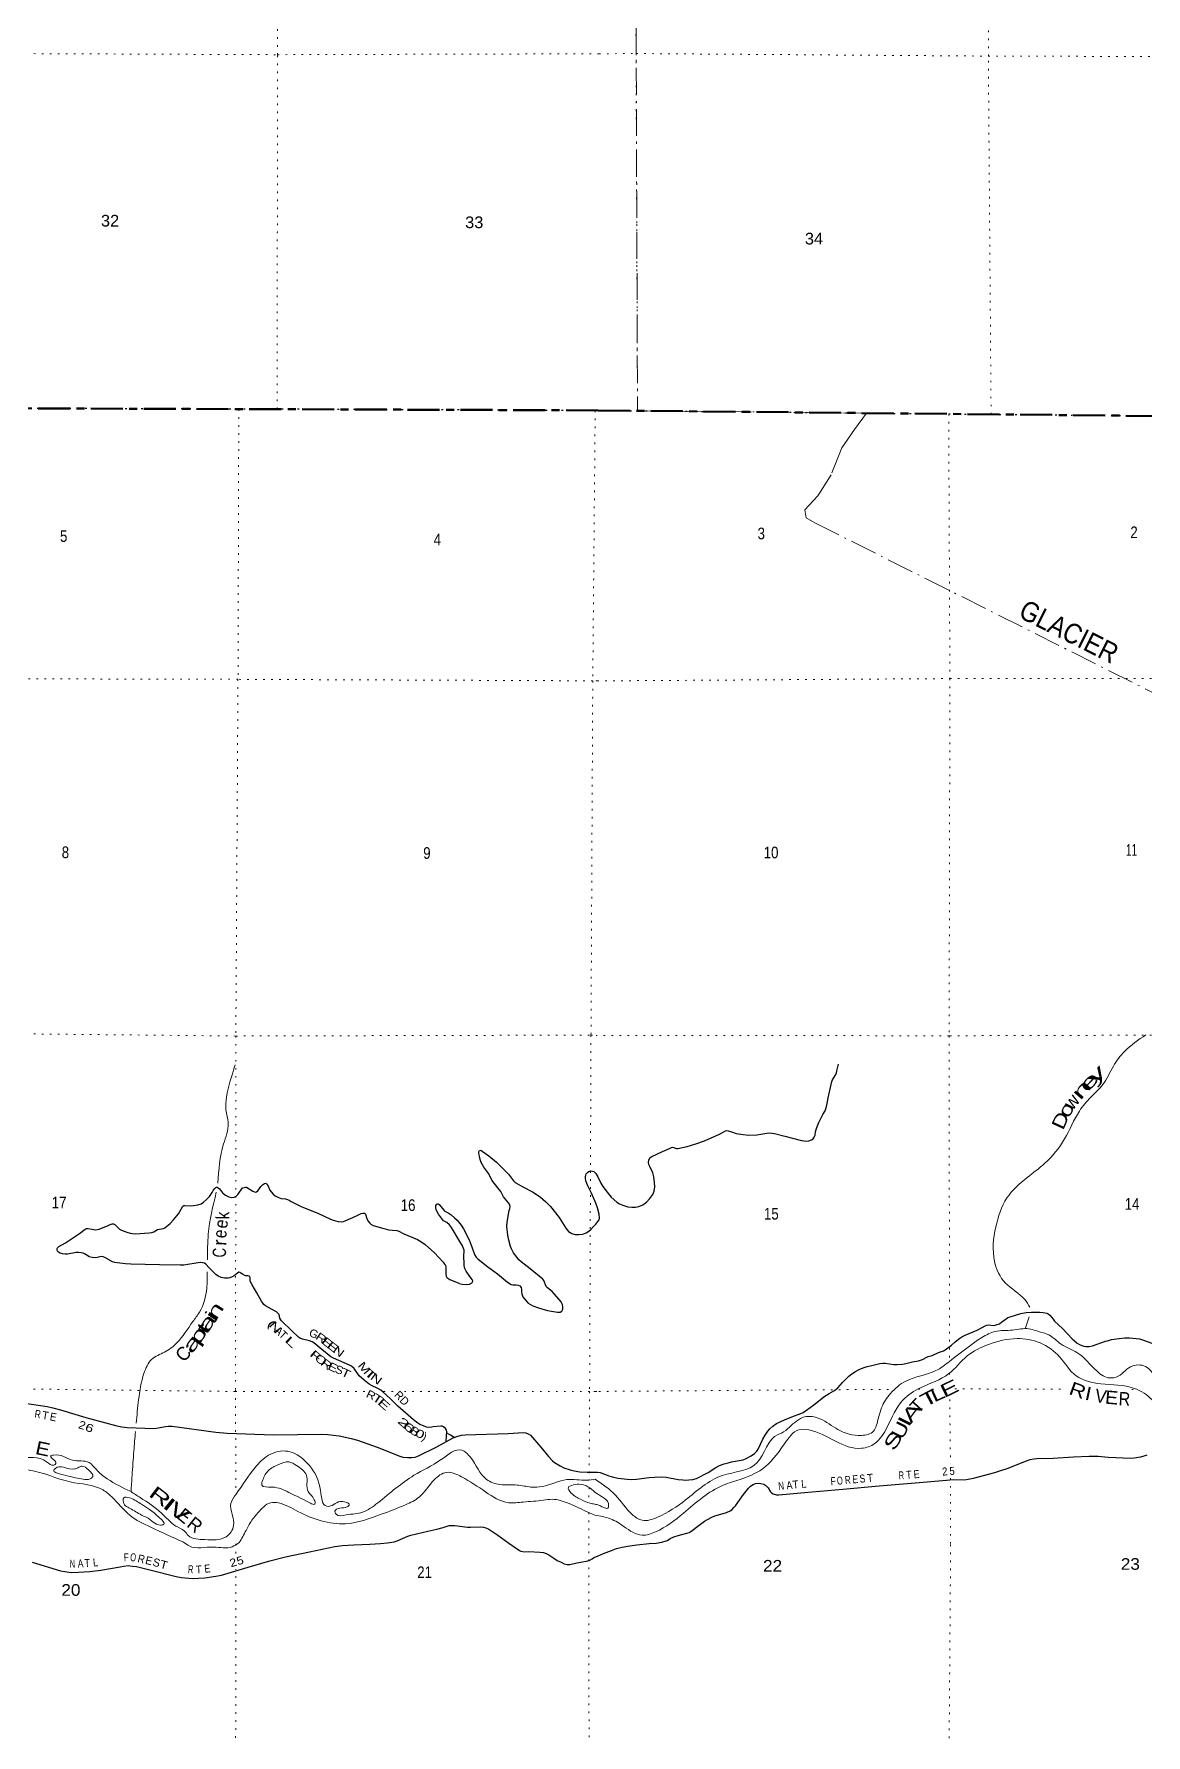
# Model space of a CAD drawing. Header units: feet. Extents: x -1048576 to 137166, y -268550 to 2097152.
# Drawn here: x -69815 to -53132, y 272684 to 298198 of the extents above; entities that cross this region are included whole.
import ezdxf
from ezdxf.enums import TextEntityAlignment as Align

# ---------------------------------------------------------------- set-up
doc = ezdxf.new("R2010")
doc.units = ezdxf.units.FT
doc.header["$LTSCALE"] = 80
for name, pattern in [('DOT_DASHED', [7.7, 5, -1.2, 0.3, -1.2]), ('DOTTED', [1.5, 0.3, -1.2]), ('LONG_DASH_SHORT_DASH', [9.9, 6, -1.2, 1.5, -1.2])]:
    doc.linetypes.add(name, pattern=pattern)
for name, color, linetype, lineweight in [('11', 7, 'LONG_DASH_SHORT_DASH', 60), ('29', 7, 'Continuous', 25), ('39', 7, 'Continuous', 13), ('44', 7, 'DOT_DASHED', 13), ('6', 7, 'DOTTED', 25), ('7', 7, 'DOTTED', 13)]:
    doc.layers.add(name, color=color, linetype=linetype, lineweight=lineweight)
doc.layers.add('30', color=7, linetype='Continuous')
doc.layers.add('41', color=7, linetype='Continuous')

msp = doc.modelspace()

# ---------------------------------------------------------------- linework, layer by layer
at = {"layer": '11'}
for q in [(-92029.66, 292662.08), (-30676.97, 292242.92)]:
    msp.add_line((-61353.21, 292552.84), q, dxfattribs=at)
at = {"layer": '29'}
for points in [[(-61384.7, 281107.86), (-61355.55, 281053.38), (-61310.6, 280961.52), (-61281.29, 280910.71), (-61216.79, 280826.68), (-61154.25, 280752.41), (-61069.44, 280674.76), (-61029.18, 280648.83), (-60979.36, 280628.47), (-60908.01, 280607.79), (-60848.5, 280599.53), (-60790.75, 280601.93), (-60743.16, 280609.51), (-60681.31, 280635.15), (-60626.65, 280673.8), (-60577.73, 280730.92), (-60532.78, 280789.54), (-60512.15, 280841.17), (-60499.56, 280906.8), (-60503.52, 280972.32), (-60515.19, 281055.33), (-60531.02, 281116.33), (-60575.69, 281210.18), (-60589.47, 281240.98), (-60594.67, 281273.2), (-60591.94, 281309.51), (-60571.05, 281343.43), (-60548.43, 281360.2), (-60385.26, 281434.59), (-60281.23, 281480.96), (-60242.47, 281498.35), (-60218.15, 281497), (-60194.69, 281485.27), (-60174.11, 281478.77), (-60153.65, 281479.41), (-60015.74, 281511.91), (-59887.87, 281549.76), (-59757.27, 281597.55), (-59653.35, 281639.66), (-59541.08, 281692.13), (-59477.72, 281727.21), (-59438.92, 281746.62), (-59418.83, 281751.06), (-59400.47, 281747.85), (-59336.23, 281724.32), (-59280.07, 281708.06), (-59175.13, 281690.72), (-59090.51, 281682.66), (-58970.99, 281686.56), (-58820.87, 281711.78), (-58773.91, 281715.88), (-58707.8, 281703.41), (-58552.85, 281665.9), (-58299.36, 281600.12), (-58228.74, 281592.61), (-58191.52, 281596.67), (-58149.52, 281611.2), (-58127.03, 281625.98), (-58110.36, 281648.79), (-58095.76, 281682.66), (-58089.9, 281729.56), (-58082.08, 281764.74), (-58072.31, 281796.01), (-58039.31, 281869.58), (-57978.28, 281991.57), (-57947.24, 282046.16), (-57931.87, 282089.63), (-57915.97, 282153.64), (-57898.54, 282242.49), (-57867.24, 282395.4), (-57843.26, 282483.81), (-57833.88, 282513.23), (-57794.91, 282577.78), (-57777.21, 282610.95), (-57769.35, 282643.93), (-57747.16, 282744.49)], [(-62007.35, 279296.85), (-62042.38, 279336.46), (-62112.09, 279389.84), (-62131.72, 279412.9), (-62164.77, 279498.83), (-62180.13, 279518.85), (-62370.82, 279676), (-62506.29, 279778.58), (-62540.8, 279811.28), (-62568.05, 279847.61), (-62618.91, 279916.64), (-62649.8, 279976.59), (-62667.02, 280012.89), (-62693.39, 280103.74), (-62706.2, 280179.26), (-62720.64, 280310.83), (-62718.53, 280377.44), (-62687, 280548.52), (-62675.23, 280579.69), (-62671.64, 280612.86), (-62680.68, 280646.9), (-62694.8, 280667.83), (-62771.8, 280756.15), (-62810.67, 280833.65), (-62853.92, 280893.05), (-62946.55, 281007.92), (-62989.14, 281101.64), (-63065.79, 281202.77), (-63104.93, 281271.5), (-63122.11, 281315.4), (-63133.4, 281364.95), (-63142.67, 281407.54), (-63142.09, 281429.85), (-63131.77, 281449.75), (-63113.02, 281455.28), (-63093.57, 281442.96), (-62992.05, 281370.33), (-62878.86, 281275.26), (-62771.88, 281172.23), (-62694.69, 281094.01), (-62621.92, 280995.67), (-62597.11, 280972.07), (-62472.39, 280901.92), (-62338.52, 280832.72), (-62281.03, 280797.68), (-62214.98, 280751.59)], [(-67143.19, 280822.57), (-67125.87, 280848.57), (-67103.63, 280879.2), (-67089.54, 280893.98), (-67076.82, 280901.25), (-67064.88, 280900.68), (-67033.03, 280877.85), (-66985.99, 280817.68), (-66963.94, 280797.76), (-66940.58, 280779.54), (-66893.34, 280755.92), (-66846.11, 280745.02), (-66809.78, 280750.47), (-66782.53, 280766.82), (-66758.92, 280790.44), (-66743.74, 280811.74), (-66698.12, 280875.5), (-66686.25, 280888.53), (-66661.39, 280897.02), (-66642.66, 280899.43), (-66625.04, 280898.35), (-66533.31, 280842.06), (-66506.41, 280830.4), (-66488.25, 280824.95), (-66475.05, 280828.83), (-66457.36, 280844.93), (-66431.93, 280881.26), (-66410.13, 280908.51), (-66388.33, 280935.76), (-66373.88, 280948.09), (-66355.64, 280957.56), (-66337.35, 280959.51), (-66321.12, 280948.48), (-66310.22, 280932.13), (-66303.87, 280916.46), (-66276.79, 280855.35), (-66259.36, 280832.22), (-66228.48, 280795.89), (-66195.68, 280770.99), (-66157.63, 280748.65), (-66107.63, 280732.95), (-66039.56, 280725.04), (-66013.1, 280717.01), (-65988.7, 280705.05), (-65959.26, 280683.67), (-65795.34, 280603.79), (-65554.96, 280512.35), (-65365.05, 280419.85), (-65329.27, 280405.31), (-65252.97, 280385.33), (-65206.44, 280378.45), (-65171.22, 280383.51), (-65031.61, 280445.81), (-64946.12, 280484.57), (-64907.82, 280503.4), (-64880.57, 280512.49), (-64858.77, 280508.85), (-64840.61, 280496.14), (-64820.02, 280431.67), (-64806.09, 280398.04), (-64779.02, 280360.2), (-64760.68, 280343.55), (-64725.18, 280326.85), (-64564.49, 280279.97), (-64492.36, 280261.82), (-64435.96, 280256.7), (-64371.5, 280251.43), (-64341.04, 280241.81), (-64265.52, 280200.94), (-64061.3, 280118.27), (-64009.43, 280086.98), (-63948.66, 280041.99), (-63806.87, 279917.49), (-63678.48, 279773.66), (-63654.37, 279747.7), (-63643.03, 279728.55), (-63636.2, 279698.65), (-63637.09, 279617.35), (-63638.02, 279593.29), (-63632.05, 279564.73), (-63619.85, 279544.24), (-63576.5, 279515.2), (-63440.35, 279460.09)], [(-61385.93, 280661.97), (-61453.16, 280809.76), (-61507.16, 280919.39), (-61518.99, 280954.43), (-61534.41, 280997.5), (-61541.64, 281035.65), (-61541.68, 281057.45), (-61536.75, 281079.99), (-61530.78, 281099.23), (-61510.79, 281122.85), (-61491.26, 281137.7), (-61463.56, 281144.65), (-61438.13, 281139.2), (-61416.66, 281134.25), (-61399.98, 281122.85), (-61384.7, 281107.86)], [(-69311.8, 279895.28), (-69345.73, 279894.86), (-69389.33, 279898.5), (-69420.49, 279909.48), (-69449.27, 279925.75), (-69462.27, 279940.57), (-69469.26, 279960.26), (-69469.26, 279980.24), (-69461.26, 279993.06), (-69442.01, 280009.31), (-69340.86, 280063.48), (-69134.35, 280204.96), (-69047.81, 280272.71), (-69025.93, 280281.67), (-69000.58, 280281.8), (-68945.44, 280270.03), (-68889.77, 280261.81), (-68866.86, 280264.49), (-68837.09, 280270.9), (-68704.21, 280328.04), (-68671.78, 280341.74), (-68642.71, 280350.83), (-68621.05, 280350.69), (-68600.93, 280339.93), (-68531.76, 280272.24), (-68502.83, 280256.36), (-68424.72, 280225.48), (-68373.86, 280209.13), (-68339.36, 280203.93), (-68293.93, 280201.87), (-68086.84, 280214.58), (-68048.48, 280220.6), (-68017.81, 280230.93), (-67960.9, 280263.37), (-67874.3, 280279.98), (-67853.45, 280289.59), (-67823.43, 280314.49), (-67772.57, 280356.27), (-67719.94, 280412.27), (-67649.04, 280501.6), (-67626.81, 280533.7), (-67580.84, 280615.64), (-67569.11, 280625.13), (-67554.39, 280627.25), (-67469.79, 280619.58), (-67423.79, 280623.31), (-67356.57, 280634.21), (-67307.73, 280652.84), (-67271.19, 280674.17), (-67225.78, 280714.14), (-67184.58, 280761.58), (-67143.19, 280822.57)], [(-62214.98, 280751.59), (-62135.7, 280683.23), (-62068.35, 280611.44), (-61936.39, 280443.3), (-61836.5, 280285.88), (-61794.18, 280234.54), (-61746.95, 280203.66), (-61697.09, 280190.3), (-61636.14, 280189.13), (-61579.95, 280196.15), (-61532.59, 280214.56), (-61492.63, 280239.99), (-61461.57, 280266.6), (-61422.35, 280312.31), (-61386.79, 280347.88)], [(-61386.79, 280347.88), (-61356.21, 280383.62), (-61338.32, 280412.63), (-61332.95, 280435.67), (-61336.36, 280494.71), (-61359.81, 280588.51), (-61385.93, 280661.97)], [(-63438.37, 279458.03), (-63389.15, 279446.15), (-63319.64, 279441.63), (-63280.15, 279447.96), (-63252.69, 279460.55), (-63236.55, 279475.21), (-63231.86, 279494.49), (-63240.19, 279515.18), (-63278.99, 279562.04), (-63331.93, 279641.82), (-63351, 279680.49), (-63360.08, 279725.9), (-63361.96, 279759.54), (-63364.13, 279856.53), (-63363.71, 279956.61), (-63371.82, 279981.9), (-63387.33, 280020.19), (-63428.37, 280083.97), (-63551.45, 280294.36), (-63579.88, 280334.46), (-63620.62, 280370.41), (-63670.71, 280398.04), (-63688.38, 280414.12), (-63747.38, 280494.02), (-63783.34, 280561.53), (-63788.79, 280594.23), (-63785.24, 280624.01), (-63777.89, 280641.46), (-63766.58, 280649.91), (-63750.64, 280648.72), (-63734.29, 280639.64), (-63716.78, 280616.64), (-63663.52, 280553.01), (-63650.73, 280541.55), (-63601.69, 280515.47), (-63556.27, 280487.05), (-63508.25, 280443), (-63467.26, 280405.3), (-63407.51, 280329.99), (-63370.98, 280274.51), (-63284.58, 280111.53), (-63240.51, 279989.5), (-63208.09, 279891.93), (-63183.87, 279853.06), (-63154.9, 279824.26), (-63025.77, 279718.79), (-62860.53, 279602.53), (-62709.6, 279476.44), (-62655.8, 279441.08), (-62633.45, 279435.25), (-62579.19, 279437.6), (-62553.52, 279431.62), (-62526.27, 279418.9), (-62506.29, 279397.1), (-62499.02, 279366.22), (-62500.48, 279333.09), (-62497.2, 279302.64), (-62480.85, 279255.41), (-62438.46, 279200.62), (-62400.92, 279162.76), (-62329.03, 279119.76), (-62248.33, 279090.1), (-62112.39, 279053.01), (-61959.6, 279023.84), (-61919.18, 279027.11), (-61896.69, 279042.84), (-61881.98, 279072.85), (-61879.56, 279102.82), (-61885.01, 279142.78), (-61906.11, 279182.38), (-62007.35, 279296.85)], [(-63633.21, 277086.48), (-63625.65, 277165.11), (-63621.68, 277237.19), (-63627.94, 277256.04), (-63643.47, 277280.79), (-63670.72, 277308.04), (-63690.71, 277317.12), (-63713.51, 277318.27), (-63824.75, 277304.23), (-63848.75, 277298.95), (-63894.16, 277297.14), (-63925.68, 277302.12), (-63974.09, 277318.94), (-64028.59, 277342.55), (-64057.66, 277360.72), (-64119.36, 277408.82), (-64357.53, 277615.35), (-64472.38, 277728.63), (-64575.39, 277827.59), (-64611.21, 277854.48), (-64658.95, 277880.27), (-64751.59, 277923.87), (-64785.03, 277944.65), (-64862.41, 278003.8), (-64935.92, 278072.75), (-65013.18, 278180), (-65051.33, 278214.52), (-65084.18, 278233.13), (-65322, 278336.23), (-65362.26, 278357.6), (-65497.4, 278465.21), (-65614.48, 278565.12), (-65640.46, 278581.04), (-65681.69, 278596), (-65787.05, 278619.62), (-65817.07, 278630.87), (-65845.18, 278652.32), (-65946, 278746.44), (-66101.32, 278893.92), (-66114.39, 278909.21), (-66126.75, 278933.89), (-66135.84, 278990.2), (-66144.88, 279002.71), (-66177.62, 279028.35), (-66208.61, 279046.34), (-66342.36, 279121.6), (-66366.54, 279140.98), (-66401.05, 279190.03), (-66473.82, 279315.99), (-66544.18, 279434.48), (-66564.54, 279469.78), (-66571.3, 279493.57), (-66569.99, 279538.81), (-66578.09, 279560.35), (-66586.34, 279567.88), (-66606.09, 279573.01), (-66637.21, 279569.69), (-66654.5, 279573.93), (-66688.4, 279594.77), (-66709.87, 279613.29), (-66724.4, 279622.37), (-66740.3, 279624.04), (-66762.55, 279613.29), (-66814, 279568.89), (-66840.66, 279555.16), (-66878.81, 279540.63), (-66903.41, 279536.26), (-66958.74, 279535.18), (-67007.79, 279544.26), (-67053.2, 279564.24), (-67089.54, 279589.68), (-67184.99, 279689.08), (-67236.68, 279747.72), (-67258.26, 279761.17), (-67289.36, 279767.7), (-67322.69, 279768.46), (-67569.11, 279733.18), (-67620.05, 279729.7), (-67932.65, 279737.68), (-68364.3, 279745.92), (-68444.7, 279751.35), (-68568.23, 279764.07), (-68604.56, 279769.52), (-68638.07, 279779.42), (-68751.76, 279848.24), (-68777.14, 279856.72), (-68806.03, 279859.38), (-68866.15, 279844), (-68893.11, 279842.86), (-68942.45, 279847.63), (-68986.05, 279856.72), (-69009.63, 279869.32), (-69057.42, 279902.55), (-69078.69, 279909.4), (-69109.57, 279916.66), (-69147.72, 279920.3), (-69182.21, 279919.07), (-69311.8, 279895.28)], [(-61397.02, 276626.62), (-61359.47, 276627.57), (-61320.39, 276621.7), (-61192.37, 276571.88), (-61123, 276553.26), (-61049.5, 276536.64), (-60916.38, 276519.78), (-60847.44, 276516.1), (-60776.84, 276520.97), (-60584.27, 276545.32), (-60507.39, 276553.26), (-60403.81, 276555.21), (-60329.4, 276550.22), (-60150.07, 276518.28), (-60081.35, 276512.19), (-60044.22, 276508.28), (-59991.42, 276510.16), (-59930.82, 276517.98), (-59876.82, 276532.91), (-59701.17, 276622.26), (-59586.52, 276694.67), (-59532.08, 276725.17), (-59462.08, 276750.72), (-59401.12, 276768.17), (-59352.3, 276780.81), (-59203.7, 276803.35), (-59175.79, 276811.55), (-59129.43, 276828.76), (-59053.29, 276871.68), (-59006.29, 276905), (-58971.02, 276942.74), (-58951.56, 276971.45), (-58878.6, 277118.64), (-58844.05, 277182.55), (-58804.96, 277243.15), (-58774.37, 277278.14), (-58732.63, 277317.41), (-58673.79, 277354.89), (-58555.41, 277411.06), (-58447.26, 277456.19), (-58310.43, 277507.01), (-58276.21, 277522.54), (-58224.43, 277553.93), (-58114.28, 277634.4), (-57997.09, 277733.02), (-57966.42, 277757.21), (-57884.5, 277803.46), (-57813.96, 277847.12), (-57786.22, 277866.11), (-57757.27, 277892.08), (-57683.1, 277969.06), (-57589.17, 278064.08), (-57563.57, 278083.8), (-57499.26, 278128.58), (-57436.71, 278165.72), (-57377.43, 278193.14), (-57315.52, 278212.63), (-57243.32, 278226.77), (-57123.97, 278253.68), (-57080.91, 278259.82), (-57043.83, 278259.54), (-56913.43, 278242.26), (-56865.96, 278240), (-56785.93, 278247.74), (-56733.04, 278255.63), (-56633.63, 278281), (-56543.44, 278296.68), (-56513.87, 278304.82), (-56484.8, 278316.23), (-56422.26, 278351.41), (-56399.57, 278359.06), (-56342.58, 278378.1), (-56246.72, 278420.59), (-56170.11, 278447.19), (-56142.8, 278460.9), (-56052.49, 278529.77), (-55992.8, 278583.1), (-55927.06, 278636.31), (-55896.46, 278658.29), (-55843.28, 278681.06), (-55665.93, 278754.22), (-55588.25, 278797.08), (-55546.58, 278822.48), (-55520.88, 278830.05), (-55489.9, 278834.21), (-55425.92, 278826.09), (-55396.07, 278828.34), (-55362.99, 278838.95), (-55331.57, 278851.8), (-55293.44, 278879.96), (-55229.87, 278925.13), (-55202.57, 278943.66), (-55170.58, 278958.27)], [(-55170.58, 278958.27), (-55089.26, 278980.85), (-55009.06, 279004.26), (-54928.75, 279020), (-54848.78, 279027.71), (-54726.44, 279025.98), (-54672.86, 279021.85), (-54619.59, 279009.65), (-54598.59, 278998.39), (-54577.08, 278982.76), (-54526.34, 278918.85), (-54502.81, 278890.9), (-54383.43, 278782.59), (-54238.89, 278626.09), (-54205.7, 278595.75), (-54164.65, 278562.52), (-54127.33, 278540.98), (-54094.29, 278523.43), (-54064.97, 278513.65), (-54034.95, 278508.79), (-53982.87, 278509.74), (-53933.57, 278522.88), (-53738.55, 278591.84), (-53711.72, 278597.15), (-53648.63, 278613.34), (-53535.26, 278632.89), (-53452.06, 278640.34), (-53378.89, 278640.7), (-53281.16, 278632.89), (-53231.95, 278625.75), (-53183.43, 278611.38), (-52972.92, 278533.58)], [(-70050.6, 277675.02), (-69620.07, 277611.44), (-69533.56, 277592.92), (-69416.62, 277562.39), (-69035.97, 277446.08), (-68573.71, 277320.78), (-68499.94, 277304.57), (-68419.31, 277297.16), (-68019.66, 277280.82), (-67975.7, 277284.46), (-67841.63, 277311.7), (-67801.58, 277315.48), (-67743.54, 277313.51), (-67089.02, 277225.13), (-66918.8, 277211.78), (-66224.17, 277184.39), (-65501.57, 277196.86), (-65407.4, 277189.97), (-65236.65, 277169.99), (-65165.8, 277157.27), (-65058.91, 277131.86), (-64960.52, 277104.59), (-64665.89, 277003.17), (-64325.55, 276863.38), (-64281.12, 276852.08), (-64212.09, 276846.63), (-64146.69, 276844.82), (-64095.73, 276852.93), (-64044.96, 276868.43), (-63773.97, 277006.35), (-63525.26, 277138.95), (-63458.2, 277166.35), (-63401.89, 277182.7), (-63346.75, 277188.06), (-62700.72, 277206.03), (-62474.46, 277219.89), (-62435.45, 277213.58), (-62400.93, 277202.68), (-62368.29, 277179.49), (-62210.19, 277001.04), (-62095.75, 276859.34), (-62036.72, 276793.45), (-62008.55, 276772.15), (-61921.36, 276721.28), (-61865.04, 276692.22), (-61772.91, 276661.17), (-61710.63, 276646.8), (-61627.07, 276632.27), (-61517.36, 276623.97), (-61397.02, 276626.62)], [(-63512.74, 277144.07), (-63566.84, 277180.14), (-63623.16, 277210.36)], [(-60588.3, 275553.83), (-60482.69, 275563.19), (-60393.96, 275578.12), (-60331.76, 275594.7), (-60310.2, 275602.99), (-60290.45, 275614.93), (-60268.6, 275629.72), (-60214.22, 275655.97), (-60151.67, 275675.52), (-60095.53, 275690.84), (-60022.67, 275708.75), (-59987.77, 275720.96), (-59962.07, 275736.11), (-59837.97, 275833.07), (-59756.84, 275890.53), (-59653.81, 275944.47), (-59602.42, 275968.72), (-59545.81, 275986.71), (-59425.81, 276022.65), (-59368.74, 276045.73), (-59344.41, 276060.58), (-59309.23, 276099.68), (-59290.39, 276122.92), (-59186.4, 276270.31), (-59097.19, 276385.67), (-59066.86, 276416.33), (-59025.34, 276440.77), (-58988.67, 276453.46), (-58951.53, 276459.33), (-58908.53, 276457.37), (-58863.45, 276447.57), (-58834.25, 276424.15), (-58802.98, 276388.96), (-58764.61, 276332.41), (-58748.25, 276314.69), (-58724.78, 276301.29), (-58677.88, 276287.32), (-58638.15, 276285.38), (-58257.29, 276322.06), (-57678.01, 276372.87), (-57133.12, 276422.36), (-56472.95, 276473.53), (-56127.09, 276508.2), (-56027.3, 276514.95), (-55853.46, 276512.11), (-55800.77, 276518.4), (-55720.55, 276535.56), (-55399.99, 276621.56), (-55296.66, 276653.58), (-55214.3, 276680.2), (-54926.97, 276797.48), (-54870.91, 276814.6), (-54815.55, 276826.8), (-54771.51, 276830.76), (-54522.67, 276837.8), (-54221.33, 276858.08), (-53986.26, 276867.26), (-53848, 276865.9), (-53697.43, 276851.26), (-53362.07, 276836.34), (-53308.52, 276840.49), (-53210.79, 276856.12), (-53161.92, 276869.81), (-53116.48, 276883.85)], [(-64513.65, 275564.83), (-64410.67, 275582.44), (-64368.28, 275595), (-64205.33, 275663.35), (-64159.37, 275678.57), (-63905.25, 275738.41), (-63770.62, 275769.39), (-63674.15, 275794.6), (-63618.03, 275814.8), (-63587.14, 275823.88), (-63556.5, 275826.69), (-63499.95, 275827.52), (-63310.81, 275801.8), (-63265.61, 275798.45), (-63116.65, 275803.9), (-63072.76, 275799.28), (-63036.72, 275789.37), (-62992.62, 275769.48), (-62857.13, 275680.04), (-62692.64, 275559.63)], [(-69844.62, 275275.82), (-69417.85, 275144.61), (-69354.01, 275133.85), (-69256.92, 275122.64), (-69149.61, 275124.93), (-68976.82, 275135.71), (-68811.25, 275155.79), (-68524.88, 275206.3), (-68467.05, 275216.01), (-68403.57, 275223.48), (-68336.63, 275217.15), (-68278.46, 275208.54), (-68059.43, 275156.82), (-67682.18, 275061.35), (-67604.36, 275047.95), (-67490.46, 275036.75), (-67428.84, 275033.01), (-67345.46, 275033.67), (-67253.31, 275042.35), (-67085.26, 275064.76), (-67000.53, 275082.53), (-66603.07, 275202.63), (-66277.08, 275296.46), (-66039.57, 275354.19), (-65683.18, 275431.23), (-65303.07, 275509.39), (-65184.36, 275524.12), (-65015.41, 275533.6), (-64777.3, 275544.65), (-64614.84, 275555.85), (-64513.65, 275564.83)], [(-62692.64, 275559.63), (-62611.27, 275506.24), (-62532.83, 275453.15), (-62509.98, 275442.79), (-62454.41, 275432.61), (-62388.99, 275433.32), (-62225.54, 275424.67), (-62170.58, 275419.54), (-62133.05, 275407.92), (-62090.29, 275384.06), (-62017.91, 275333.98), (-61967.05, 275301.9), (-61908.44, 275274.33), (-61858.74, 275251.48), (-61818.48, 275239.47), (-61774.72, 275242.14), (-61670.16, 275267.61), (-61612.26, 275277.62), (-61507.76, 275293.34), (-61475.95, 275303.77), (-61442.12, 275327.85), (-61419.93, 275341.11), (-61400.54, 275349.53)], [(-61400.54, 275349.53), (-61363.38, 275367.48), (-61272.16, 275405.62), (-61150.41, 275451.46), (-61075.42, 275478.52), (-60991.86, 275498.5), (-60874.11, 275521.72), (-60771.28, 275534.99), (-60588.3, 275553.83)], [(-61400.54, 275349.53), (-61363.38, 275367.48), (-61272.16, 275405.62), (-61150.41, 275451.46), (-61075.42, 275478.52), (-60991.86, 275498.5), (-60874.11, 275521.72), (-60771.28, 275534.99), (-60588.3, 275553.83)]]:
    msp.add_lwpolyline(points, dxfattribs=at)
at = {"layer": '39'}
msp.add_line((-54883.07, 278957.15), (-54944.09, 278775.31), dxfattribs=at)
for points in [[(-139726.18, 284721.75), (-139786.61, 284683.23), (-139865.18, 284636.58), (-139935.68, 284589.96), (-139981.99, 284555.51), (-140024.23, 284506.92), (-140030.24, 284490.75), (-140030.24, 284490.75), (-140086.75, 284492.64)], [(-53132.33, 283187.11), (-53456.02, 282935.03), (-53620.34, 282718.1), (-53778.24, 282442.64), (-53958.88, 282251.89), (-54131.33, 282042.99), (-54352.98, 281623.82), (-54649.73, 281260.81), (-54913.05, 281045.39), (-55218.22, 280738.88), (-55385.24, 280303.84), (-55404.27, 279784.74), (-55240.67, 279462.47), (-54952.29, 279215.56), (-54874.63, 279102.04)], [(-66795.4, 282738.07), (-66926.73, 282251.65), (-66934.87, 282061.88), (-66900.65, 281857.92), (-66971.39, 281549.09), (-67055.5, 280962.38)], [(-67080.16, 280824.29), (-67199.9, 280196.64), (-67213.57, 279810.4)], [(-67217.47, 279630.49), (-67222.41, 279387.05), (-67331.5, 279027.8), (-67432.44, 278884.57), (-67670.64, 278563.84), (-67856.31, 278426.77), (-68050.04, 278317.98), (-68165.12, 278108.14), (-68245.98, 277712.51), (-68281.08, 277359.31)], [(-61400.99, 275980.08), (-61166.24, 275926.18), (-60963.5, 275808.08), (-60689.99, 275680.24), (-60490.3, 275729.73), (-60069.83, 276012.6), (-59476.45, 276429.65), (-59222.44, 276515.77), (-58890.19, 276673.3), (-58561.06, 277044.24), (-58338.16, 277261.47), (-58190.68, 277260.21), (-57399.1, 276983.58), (-57201.57, 277055.27), (-57015.22, 277302.61), (-56779.33, 277707.71), (-56513.81, 277892.85), (-56092.88, 278101), (-55815.75, 278369), (-55494.44, 278540.96), (-55065.85, 278629.33), (-54722.03, 278564.46), (-54423.74, 278349.91), (-54181.64, 278072.47), (-53809.18, 277951.2), (-53307.77, 277883.1), (-53161.87, 277811.15), (-52936.41, 277612.39), (-52694.92, 277433.9), (-52174.47, 277228.57), (-51823.1, 277250.57), (-51519.29, 277450.05), (-51388.29, 277501.21), (-51221.85, 277372.82), (-51129.6, 277155.19), (-50963.12, 277020.74), (-50650.86, 276832.52), (-50360.7, 276623.99), (-50044.57, 276464.06), (-49904.49, 276351.69), (-49772.1, 276176.68), (-49712.91, 276078.03), (-49555.35, 275751.69), (-49427.16, 275602.91), (-49337.88, 275566.61), (-49258.2, 275524.3)], [(-61396.67, 276519.51), (-61091.66, 276281.99), (-60841.4, 275992.47), (-60691.37, 275904.39), (-60461.35, 275950), (-60038.73, 276210.67), (-59489.47, 276574.98), (-58963.87, 276768.69), (-58652.89, 277193.2), (-58602.5, 277211.64), (-58479.82, 277301.13), (-58256.52, 277453.74), (-58024.04, 277426.66), (-57754.36, 277264.47), (-57402.32, 277177.43), (-57220.89, 277240.96), (-57178.97, 277321.96), (-57099.83, 277592.97), (-56963.77, 277805.72), (-56734.62, 277992.69), (-56287.11, 278148.47), (-56077.86, 278286.87), (-55594.12, 278645.02), (-55394.75, 278736.07), (-55133.3, 278756.21), (-54893.03, 278777.64), (-54755.43, 278739.98), (-54591.47, 278686.3), (-54404.75, 278545.9), (-54167.62, 278419.89), (-53864.88, 278138.73), (-53678.41, 278038.71), (-53551.31, 278065.62), (-53332.06, 278220.23), (-53113.75, 278197.12), (-52972.91, 277961.57), (-52905.51, 277842.76), (-52680.48, 277714.68), (-52351.97, 277512.4), (-52131.98, 277545.85), (-51933.01, 277712.47), (-51763.81, 277792.1), (-51554.09, 277853.76), (-51449.67, 277955.27), (-51171.4, 278037.48), (-50873.8, 277934), (-50722.46, 277633.88), (-50638.47, 277117.33), (-50607.63, 277028.63), (-50445.7, 276976.96), (-50113.38, 276813.07), (-49869.29, 276541.7), (-49657.74, 276304.5), (-49357.8, 276148.52), (-49247.78, 275997.63), (-49192.49, 275876.75), (-48970.56, 275586.12), (-48889.96, 275522.13)], [(-68292.93, 277233.32), (-68316.89, 276943.36), (-68343.26, 276573.92), (-68359.5, 276333.67)], [(-71565.4, 276422.32), (-71416.09, 276446.37), (-71234.48, 276524.89), (-70925.79, 276518.46), (-70705.85, 276578.77), (-70403.16, 276721.76), (-70027.85, 276828.31), (-69626.37, 276781.39), (-69517.44, 276732.81), (-69487.16, 276757), (-69523.46, 276815.59), (-69565.81, 276864.1), (-69523.43, 276882.22), (-69238.98, 276805.16), (-68988.81, 276770.53), (-68879.91, 276663.4), (-68716.54, 276525.91), (-68359.5, 276333.67)], [(-68359.5, 276333.67), (-68222.34, 276244.67), (-67903.65, 276012.11), (-67685.83, 275818.02), (-67558.75, 275741.15), (-67500.26, 275676.47), (-67250.11, 275613.58), (-66931.31, 275657.62), (-66820.28, 275825.06), (-66860.5, 276158.24), (-66781.76, 276297.46), (-66497.13, 276694.86), (-66297.32, 276878.35), (-66004.74, 276938.57), (-65684.03, 276726.19), (-65516.72, 276348.43), (-65421.98, 276114.12), (-65343.29, 276128.16), (-65248.45, 276178.52), (-65121.34, 276170.29), (-65085.04, 276139.96), (-65117.33, 276105.68), (-65226.29, 276087.64), (-65300.96, 276039.27), (-65286.85, 275998.87), (-65133.52, 275984.56), (-64887.36, 276024.64), (-64657.3, 276165.69), (-64114.41, 276578.94), (-63706.77, 276814.67), (-63398.02, 276957.65), (-63270.95, 276854.53), (-63024.94, 276517.06), (-62825.23, 276440.1), (-62564.96, 276431.71), (-62361.2, 276403.2), (-62185.67, 276411.06), (-61822.46, 276513.6), (-61519.83, 276505.16), (-61396.67, 276519.51)], [(-71704.65, 276327.59), (-71365.73, 276246.43), (-71046.92, 276320.75), (-70481.93, 276487.65), (-70227.67, 276624.63), (-69886.68, 276654.51), (-69271.39, 276480.14), (-68777.13, 276358.4), (-68652.08, 276259.32), (-68375.78, 275978.35), (-68063.12, 275800.3), (-67569.55, 275574.49)], [(-69079.7, 276520.29), (-69297.58, 276564.97), (-69463.01, 276609.58), (-69517.47, 276643.97), (-69493.24, 276682.3), (-69372.18, 276698.31), (-69204.73, 276673.88), (-69158.32, 276692), (-69093.75, 276716.15), (-68994.91, 276655.46), (-68934.42, 276560.49), (-68972.77, 276524.2), (-69079.7, 276520.29)], [(-66735.88, 275568.71), (-66632.67, 275752.15), (-66572.1, 275867.16), (-66455.02, 276016.43), (-66267.33, 276165.61), (-66148.29, 276163.44), (-65855.79, 276037.92), (-65508.82, 275896.17), (-65141.64, 275851.31), (-64604.91, 275994.02), (-64239.67, 276136.93), (-64037.87, 276251.77), (-63809.78, 276511.94), (-63628.16, 276622.77), (-63400.19, 276555.87), (-63039.14, 276329.31), (-62698.23, 276167.38), (-62476.29, 276177.21), (-62171.62, 276205.11), (-62042.49, 276219.09), (-61802.42, 276160.25), (-61491.77, 276020.57), (-61400.99, 275980.08)], [(-65990.86, 276320.74), (-66249.08, 276401.81), (-66396.35, 276430.25), (-66382.2, 276508.97), (-66297.41, 276652.22), (-66148.07, 276738.86), (-65988.67, 276779.05), (-65875.7, 276724.4), (-65728.48, 276578.85), (-65704.36, 276334.53), (-65609.58, 276213.27), (-65599.52, 276150.67), (-65728.63, 276191.21), (-65873.86, 276264.07), (-65990.86, 276320.74)], [(-61397.06, 276319.42), (-61503.72, 276408.23), (-61638.89, 276444.73), (-61747.84, 276426.69), (-61798.29, 276400.5), (-61753.94, 276311.62), (-61614.77, 276218.57), (-61477.59, 276159.86), (-61398.93, 276147.06)], [(-61398.62, 276320.72), (-61289.48, 276256.74), (-61197.96, 276156.24), (-61205.62, 276087.53), (-61276.39, 276099.29), (-61342.21, 276130.24), (-61398.93, 276147.06)], [(-68184.11, 275970.04), (-68353.55, 276069.18), (-68474.56, 276174.31), (-68468.48, 276238.91), (-68379.71, 276238.81), (-68204.22, 276145.72), (-67935.96, 275945.52), (-67869.42, 275840.45), (-67917.84, 275832.43), (-68026.78, 275874.96), (-68131.66, 275951.81), (-68184.11, 275970.04)], [(-67570.64, 275575.22), (-67487.02, 275518.92), (-67117.38, 275502.59), (-66842.67, 275506.49), (-66735.88, 275568.71)]]:
    msp.add_spline(points, degree=3, dxfattribs=at)
at = {"layer": '44'}
msp.add_line((-60760.77, 292546.85), (-57325.22, 292512.15), dxfattribs=at)
for points in [[(-61323.81, 303242.57), (-60799.94, 303232.2), (-60760.77, 292546.85)], [(-57325.22, 292512.15), (-57507.59, 292265.72), (-57694.67, 291988.34), (-57857.02, 291583.8), (-58056.12, 291272.04), (-58251.53, 291061.27), (-58232.9, 290942.18), (-58099.14, 290865.91), (-50788.62, 287192.32), (-50278.3, 286454.96), (-45301.36, 284344.24), (-45124.55, 284110.59), (-44981.87, 283806.13), (-44964.97, 283608.26), (-45057, 283331.22), (-45254.43, 283118.43), (-45944.13, 282568.58), (-46141.4, 282311.36), (-46205.55, 282155.6), (-46174.56, 281975.96), (-45710.53, 280620.38), (-45677.67, 280483.16), (-45443.21, 275517.86)]]:
    msp.add_lwpolyline(points, dxfattribs=at)
at = {"layer": '6'}
for points in [[(-61353.21, 292552.84), (-61396.57, 292549.97), (-66168.99, 292569.99), (-66742.55, 292572.03), (-71502.48, 292588.98), (-72054.4, 292590.95), (-76913.42, 292608.25), (-77232.08, 292609.39), (-82255.2, 292627.27), (-82531.52, 292628.26), (-87555.99, 292646.15), (-87888.84, 292647.33), (-92029.66, 292662.08)], [(-61353.21, 292552.84), (-60760.77, 292546.85), (-56092.65, 292499.69), (-55456.3, 292493.26), (-50702.88, 292445.24), (-50133.26, 292439.49), (-45442.13, 292392.09), (-44822.21, 292385.83)]]:
    msp.add_lwpolyline(points, dxfattribs=at)
at = {"layer": '7'}
for p, q in [((-56079.66, 278113.87), (-56079.57, 278042.64)), ((-56547.59, 277871.52), (-56485.13, 277871.97)), ((-55999.71, 277874.64), (-54363.35, 277869.41)), ((-53346.86, 277866.16), (-53260.22, 277865.88)), ((-64428.42, 277834.91), (-64638.39, 277835)), ((-56077.35, 277715.2), (-56065.19, 276754.14)), ((-61488.03, 276395.52), (-61489.49, 276163.34)), ((-56064.78, 276537.35), (-56062.92, 275541.99)), ((-61490.4, 276019.06), (-61493.32, 275556.3)), ((-66785.83, 275404.67), (-66785.6, 275571.51))]:
    msp.add_line(p, q, dxfattribs=at)
for points in [[(-66168.99, 292569.99), (-66160.02, 297887.86), (-66153.8, 303247.49), (-66147.81, 308519.87), (-66127.58, 313843.94), (-66123.49, 319176.11), (-66139.69, 321546.74)], [(-60752.44, 321529.1), (-60775.76, 319164.87), (-60799.63, 313851.54), (-60817.5, 308548.34), (-60799.94, 303232.2), (-60782.88, 297905.08), (-60760.77, 292546.85)], [(-55456.3, 292493.26), (-55497.35, 297866.52), (-55435.16, 303190.14), (-55470.13, 308543.56), (-55454.29, 313848.77), (-55446.63, 319170.09), (-55456.98, 321515.29)], [(-92007.81, 297955.94), (-87544.34, 297970.05), (-82213.9, 297935.39), (-76857.23, 297922.9), (-71496.52, 297910.41), (-66160.02, 297887.86), (-61338.5, 297901.59)], [(-61338.5, 297901.59), (-60780.71, 297905.08), (-55497.35, 297866.52), (-50160.03, 297853.61), (-44830.7, 297826.52)], [(-66742.55, 292572.03), (-66754.82, 288518.41), (-66787.16, 283168.11), (-66791.24, 277856.13), (-66787.39, 276296.23)], [(-61395.55, 292550.04), (-61432.44, 288495.87), (-61458.72, 283181.9), (-61478.96, 277833.61), (-61487.3, 276510.51)], [(-56092.65, 292499.69), (-56074.22, 288529.6), (-56085.7, 283171.91), (-56079.86, 278287.31)], [(-61364.38, 288494.4), (-61432.44, 288495.87), (-66754.82, 288518.41), (-72071.14, 288530.85), (-77222.02, 288551.16), (-82550.43, 288606.01), (-87894.98, 288689.14), (-92046.31, 288627.56)], [(-61364.38, 288494.4), (-56074.22, 288529.6), (-50755.17, 288530.73), (-45432.05, 288527.84)], [(-92068.24, 283313.46), (-87915.23, 283308.54), (-82578.74, 283269.84), (-77238.21, 283243.24), (-72097.42, 283222.94), (-66787.16, 283168.11), (-61458.72, 283181.9), (-61379, 283177.85)], [(-45431.74, 283224.73), (-50768.75, 283187.16), (-56085.7, 283171.91), (-61379, 283177.85)], [(-64852.52, 277835.1), (-66799.32, 277835.95), (-72105.54, 277898.85), (-77268.52, 277919.18), (-78494.02, 277931.76)], [(-61393.7, 277836.5), (-61340.86, 277837.05), (-56905.2, 277868.95)], [(-61393.7, 277836.5), (-61478.96, 277833.61), (-64255.87, 277834.83)], [(-61493.32, 275556.3), (-61487.88, 272530.95), (-61458.82, 267161.28), (-61437.85, 261787.37)], [(-56062.92, 275541.99), (-56085.79, 272560.92), (-56082.13, 267118.3), (-56028.97, 261817.28)], [(-66703.49, 261812.66), (-66815.37, 267162.19), (-66789.89, 272519.71), (-66786.16, 275170.75)]]:
    msp.add_lwpolyline(points, dxfattribs=at)

# ---------------------------------------------------------------- texts
at = {"layer": '30'}
for s, rotation, width, p in [('(', 312.582, 1.6, (-66294.22, 278814.07)), ('N', 311.554, 1.55, (-66241.81, 278757.41)), ('L', 316.968, 2, (-65998.98, 278534.36)), ('G', 334.834, 1.05, (-65643.15, 278650.28)), ('R', 325.374, 1.35, (-65540.11, 278588.57)), ('E', 320.788, 1.6, (-65448.99, 278519.33)), ('F', 319.524, 1.75, (-65625.7, 278325.81)), ('O', 321.47, 1.4, (-65548.13, 278265.19)), ('E', 321.47, 1.6, (-65365.31, 278454.8)), ('N', 322.867, 1.4, (-65279.61, 278389.2)), ('R', 323.286, 1.4, (-65462.54, 278196.44)), ('E', 333.262, 1.25, (-65358.62, 278145.15)), ('S', 338.595, 1.15, (-65256.84, 278104.26)), ('T', 334.923, 1.4, (-65161.05, 278057.03)), ('M', 309.135, 1.4, (-64906.06, 278150.67)), ('T', 316.833, 2, (-64808.29, 278048.68)), ('N', 322.611, 1.45, (-64714.35, 277978.97)), ('R', 334.796, 1.15, (-64783.88, 277729.08)), ('T', 327.123, 1.6, (-64691.59, 277673.83)), ('E', 318.471, 1.7, (-64603.25, 277597.68)), ('R', 351.599, 0.8, (-69766.97, 277437.25)), ('E', 349.334, 0.9, (-69537.23, 277395.4)), ('2', 343.009, 1.15, (-69110.23, 277273.28)), ('6', 338.436, 1.35, (-69004.86, 277234.64)), ('2', 319.07, 1.9, (-64308.22, 277321.11)), ('6', 316.747, 2.1, (-64226.37, 277249.18)), ('8', 323.755, 1.75, (-64141.08, 277192.49)), ('0', 334.411, 1.5, (-64050.24, 277146.84)), ('E', 5.19, 0.8, (-57488.21, 276460.4)), ('S', 5.19, 0.8, (-57380.93, 276470.15)), ('T', 5.19, 0.9, (-57265.67, 276480.61)), ('R', 4.432, 0.7, (-56798.13, 276518.37)), ('T', 4.432, 0.9, (-56685.37, 276527.28)), ('E', 4.432, 0.8, (-56570.91, 276536.15)), ('2', 5.724, 0.9, (-56145.05, 276576.75)), ('5', 3.87, 0.85, (-56037.3, 276584.43)), ('N', 5.501, 0.75, (-58600.06, 276359.37)), ('A', 5.501, 0.85, (-58476.61, 276370.42)), ('T', 5.501, 0.95, (-58383.93, 276381.65)), ('L', 5.013, 0.85, (-58261.5, 276392.34)), ('F', 5.013, 0.8, (-57820.94, 276432.21)), ('O', 5.013, 0.7, (-57719.81, 276439.86)), ('R', 5.19, 0.75, (-57600.67, 276450.18)), ('N', 1.223, 0.65, (-69238.38, 275193.44)), ('A', 3.57, 0.8, (-69113.37, 275196.9)), ('T', 3.57, 0.9, (-69012.86, 275202.82)), ('L', 4.845, 0.85, (-68888.04, 275213.1)), ('F', 1.945, 0.75, (-68428.77, 275287.77)), ('O', 354.584, 0.7, (-68332.91, 275289.37)), ('R', 346.714, 0.9, (-68218.11, 275266.29)), ('E', 346.714, 0.95, (-68104.12, 275240.17)), ('T', 345.798, 1.15, (-67881.39, 275179.4)), ('2', 16.813, 1.15, (-66810.47, 275213.09)), ('5', 16.813, 1.15, (-66707.35, 275244.25)), ('R', 356.527, 0.7, (-67467.8, 275108.64)), ('T', 3.101, 0.9, (-67339.89, 275105.73)), ('E', 7.596, 0.85, (-67206.74, 275120.48))]:
    msp.add_text(s, height=120, rotation=rotation, dxfattribs=dict(at, width=width)).set_placement(p, align=Align.CENTER)
for s, rotation, p in [('A', 316.483, (-66182.48, 278702.53)), ('T', 316.483, (-66117.21, 278642.58)), ('R', 315.394, (-64378.25, 277734.11)), ('D', 315.394, (-64298.79, 277652.79)), ('T', 350.511, (-69653.99, 277418.12)), (')', 334.411, (-63979.56, 277107.32)), ('S', 345.798, (-67991.37, 275211.8))]:
    msp.add_text(s, height=120, rotation=rotation, dxfattribs=at).set_placement(p, align=Align.CENTER)
at = {"layer": '41'}
for s, rotation, width, p in [('y', 47.216, 2.1, (-53811.14, 282524.35)), ('n', 49.273, 1.95, (-54024.61, 282300.59)), ('e', 45.903, 2, (-53917.89, 282414.04)), ('D', 65.388, 1.3, (-54325.22, 281859.52)), ('o', 61.766, 1.4, (-54245.06, 282015.12)), ('k', 89.273, 0.85, (-66884.19, 280474.76)), ('e', 81.523, 0.9, (-66910.49, 280337.42)), ('e', 83.35, 0.85, (-66927.7, 280190.35)), ('C', 88.609, 0.75, (-66934.35, 279915.85)), ('n', 57.674, 1.65, (-67019.13, 278994.58)), ('a', 54.114, 1.75, (-67140.22, 278810.8)), ('i', 55.532, 1.45, (-67071.96, 278911.14)), ('a', 52.458, 1.85, (-67368.59, 278497.37)), ('p', 54.344, 1.75, (-67277.52, 278620.18)), ('t', 54.344, 1.6, (-67195.99, 278729.55)), ('T', 27.265, 1.6, (-56341.05, 277649.67)), ('L', 24.153, 1.35, (-56218.56, 277711.72)), ('E', 25.871, 1.5, (-56038.46, 277793.25)), ('R', 340.124, 1.25, (-54190.05, 277760.21)), ('I', 347.855, 1.2, (-54017.45, 277707.7)), ('V', 351.42, 0.95, (-53824.38, 277667.59)), ('E', 354.948, 1.1, (-53655.27, 277646.06)), ('A', 53.596, 1.65, (-56567.95, 277463.13)), ('R', 357.677, 0.9, (-53459.27, 277626.41)), ('U', 63.332, 1.3, (-56731.26, 277211.53)), ('I', 63.332, 1.6, (-56663.64, 277343.19)), ('E', 348.127, 1.2, (-69702.54, 276879.15)), ('S', 58.442, 1.55, (-56841.63, 277046.62)), ('R', 322.776, 1.65, (-67982.94, 276181.21)), ('I', 320.714, 2.1, (-67846.65, 276064.92)), ('V', 320.88, 1.7, (-67699.09, 275950.2))]:
    msp.add_text(s, height=200, rotation=rotation, dxfattribs=dict(at, width=width)).set_placement(p, align=Align.CENTER)
for s, rotation, p in [('w', 51.647, (-54170.95, 282121.86)), ('r', 87.381, (-66928.17, 280065.2)), ('C', 47.146, (-67503.29, 278335.13)), ('T', 47.616, (-56491.36, 277552.68)), ('E', 320.796, (-67620.45, 275893.55)), ('R', 321.691, (-67462.01, 275758.5))]:
    msp.add_text(s, height=200, rotation=rotation, dxfattribs=at).set_placement(p, align=Align.CENTER)
at = {"layer": '44', "width": 0.9}
msp.add_text('GLACIER', height=300, rotation=333.32, dxfattribs=at).set_placement((-55062.65, 289457.27))
at = {"layer": '7'}
for s, width, p in [('32', 1.05, (-68810.94, 295310.15)), ('33', 1.05, (-63346.86, 295286.23)), ('34', 1.05, (-58249.82, 295041.31)), ('5', 0.85, (-69425.29, 290579.37)), ('4', 0.85, (-63820.08, 290526.13)), ('3', 0.85, (-58959.1, 290618.76)), ('2', 0.85, (-53367.31, 290636.22)), ('11', 0.65, (-53433.69, 285871.45)), ('8', 0.85, (-69399.03, 285836.35)), ('9', 0.85, (-63975.39, 285825.66)), ('10', 0.85, (-58867.67, 285833.38)), ('17', 0.85, (-69548.63, 280584.13)), ('16', 0.85, (-64313.4, 280544.01)), ('14', 0.85, (-53451.18, 280561.62)), ('15', 0.85, (-58863.57, 280414.61)), ('22', 1.1, (-58877.74, 275133.97)), ('23', 1.1, (-53510.14, 275161.17)), ('21', 0.85, (-64066.36, 275037.18)), ('20', 1.1, (-69404.85, 274771.59))]:
    msp.add_text(s, height=175, dxfattribs=dict(at, width=width)).set_placement(p)

doc.saveas('drawing.dxf')
